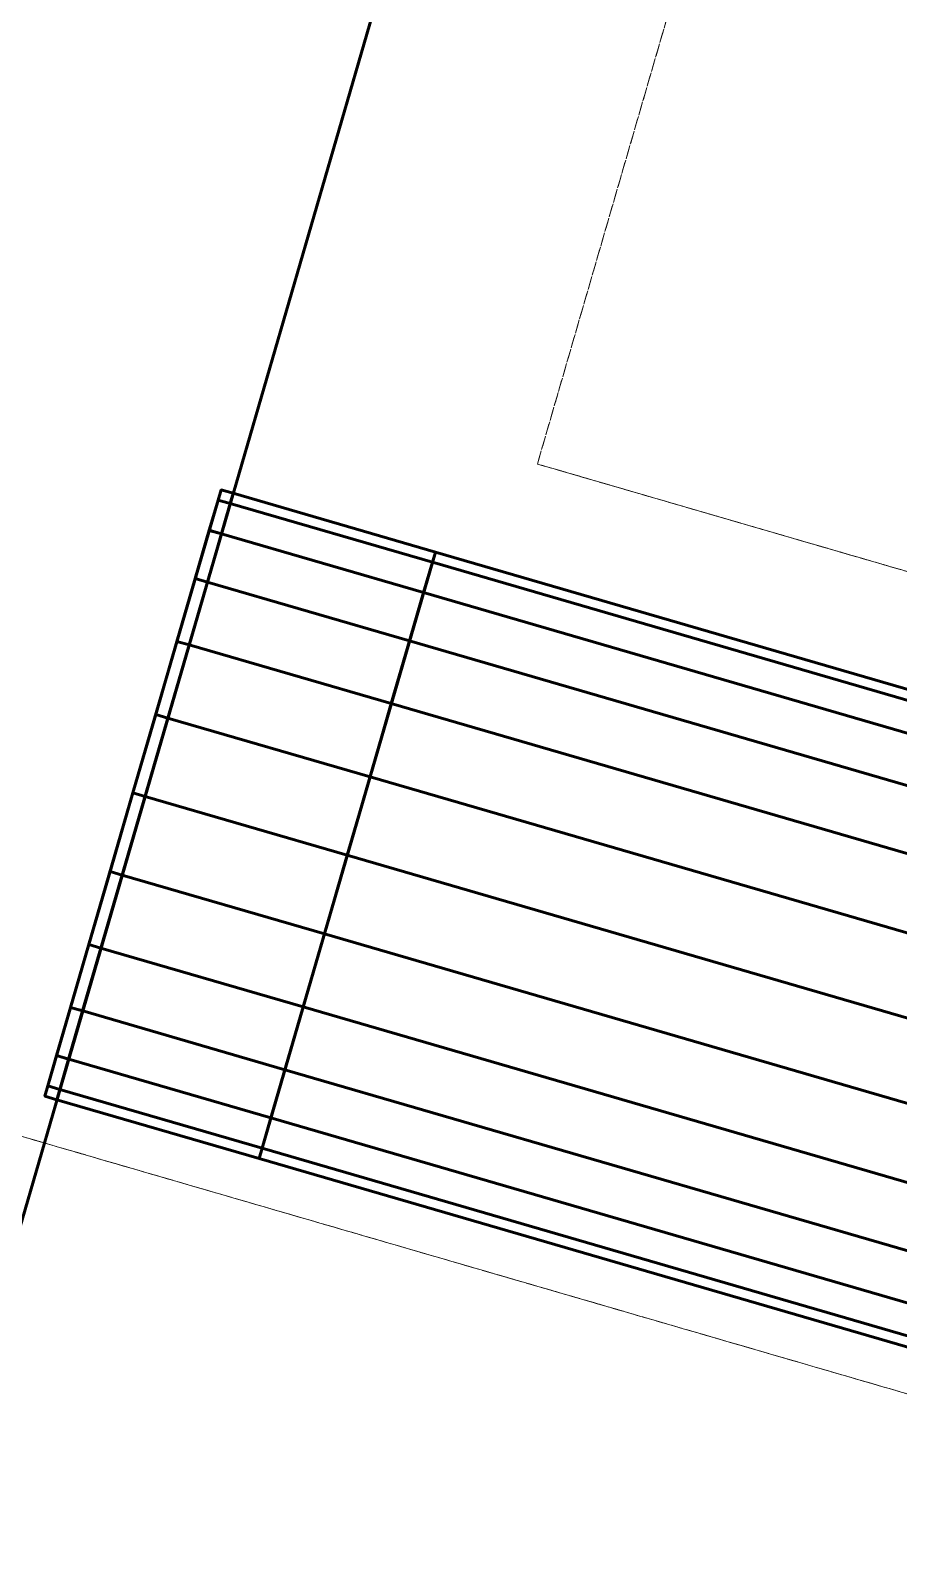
# Model space of a CAD drawing. Header units: inches. Extents: x -1654 to 1344, y -1538 to 36.
# Drawn here: x 284.48 to 300.98, y -529.38 to -500.7 of the extents above; entities that cross this region are included whole.
import ezdxf

# ---------------------------------------------------------------- set-up
doc = ezdxf.new("R2010")
doc.units = ezdxf.units.IN
doc.header["$MEASUREMENT"] = 0
doc.linetypes.add('Center', pattern=[1.25, 0.25, -0.1875, 0.625, -0.1875])
doc.linetypes.add('Hidden', pattern=[0.28125, 0.1875, -0.09375])
for name, color, linetype, lineweight in [('M-EQPT', 2, 'Continuous', 50), ('M-HVAC-DUCT', 1, 'Center', 30), ('M-HVAC-DUCT-SA', 1, 'Continuous', 50)]:
    doc.layers.add(name, color=color, linetype=linetype, lineweight=lineweight)

# ---------------------------------------------------------------- blocks, each defined once
blk = doc.blocks.new('Mechanical Equipment - Main AHU - Non-Hosted - Mechanical Equipment - Main AHU - Non-Hosted-843973-_3D_')
at = {"layer": 'M-EQPT', "lineweight": 9}
mesh = blk.add_polyface(dxfattribs=at)
corners = [(123.5, -34, 84), (123.5, 34, 84), (-123.5, 34, 84), (-123.5, -34, 84)]
mesh.append_faces([[corners[k] for k in face] for face in [(2, 3, 0, 1)]])
mesh = blk.add_polyface(dxfattribs=at)
corners = [(123.5, -34), (-123.5, -34), (-123.5, 34), (123.5, 34)]
mesh.append_faces([[corners[k] for k in face] for face in [(1, 2, 3, 0)]])
at = {"layer": 'M-EQPT', "linetype": 'Hidden', "lineweight": 9, "transparency": 33554496}
mesh = blk.add_polyface(dxfattribs=at)
corners = [(-54, -56.5, 62), (-30.5, -56.5, 62), (-30.5, -33, 62), (-54, -33, 62)]
mesh.append_faces([[corners[k] for k in face] for face in [(0, 1, 2, 3)]])
mesh = blk.add_polyface(dxfattribs=at)
corners = [(-30.5, -56.5, 2), (-54, -56.5, 2), (-54, -33, 2), (-30.5, -33, 2)]
mesh.append_faces([[corners[k] for k in face] for face in [(0, 1, 2, 3)]])
mesh = blk.add_polyface(dxfattribs=at)
corners = [(-30.5, -56.5, 62), (-30.5, -56.5, 2), (-30.5, -33, 2), (-30.5, -33, 62)]
mesh.append_faces([[corners[k] for k in face] for face in [(0, 1, 2, 3)]])
mesh = blk.add_polyface(dxfattribs=at)
corners = [(-15.5, -63, 62), (14.5, -63, 62), (14.5, -33, 62), (-15.5, -33, 62)]
mesh.append_faces([[corners[k] for k in face] for face in [(0, 1, 2, 3)]])
mesh = blk.add_polyface(dxfattribs=at)
corners = [(-15.5, -63, 2), (-15.5, -63, 62), (-15.5, -33, 62), (-15.5, -33, 2)]
mesh.append_faces([[corners[k] for k in face] for face in [(0, 1, 2, 3)]])
mesh = blk.add_polyface(dxfattribs=at)
corners = [(14.5, -63, 2), (-15.5, -63, 2), (-15.5, -33, 2), (14.5, -33, 2)]
mesh.append_faces([[corners[k] for k in face] for face in [(0, 1, 2, 3)]])
at = {"layer": 'M-EQPT', "lineweight": 9}
mesh = blk.add_polyface(dxfattribs=at)
corners = [(123.5, -34, 84), (-123.5, -34, 84), (-123.5, -34), (123.5, -34)]
mesh.append_faces([[corners[k] for k in face] for face in [(0, 1, 2, 3)]])
at = {"layer": 'M-EQPT', "linetype": 'Hidden', "lineweight": 9, "transparency": 33554496}
mesh = blk.add_polyface(dxfattribs=at)
corners = [(-30.5, -56.5, 2), (-30.5, -56.5, 62), (-54, -56.5, 62), (-54, -56.5, 2)]
mesh.append_faces([[corners[k] for k in face] for face in [(3, 0, 1, 2)]])
blk = doc.blocks.new('Round Takeoff - Standard-921524-_3D_')
at = {"layer": 'M-HVAC-DUCT', "color": 8, "linetype": 'Continuous', "lineweight": 50}
mesh = blk.add_polyface(dxfattribs=at)
corners = [(-0.24, 0, 6), (-0.24, 1.553, 5.796), (-0.24, 3, 5.196), (-0.24, 4.243, 4.243), (-0.24, 5.196, 3), (-0.24, 5.796, 1.553), (-0.24, 6), (-0.24, 5.796, -1.553), (-0.24, 5.196, -3), (-0.24, 4.243, -4.243), (-0.24, 3, -5.196), (-0.24, 1.553, -5.796), (-0.24, 0, -6), (-0.24, -1.553, -5.796), (-0.24, -3, -5.196), (-0.24, -4.243, -4.243), (-0.24, -5.196, -3), (-0.24, -5.796, -1.553), (-0.24, -6), (-0.24, -5.796, 1.553), (-0.24, -5.196, 3), (-0.24, -4.243, 4.243), (-0.24, -3, 5.196), (-0.24, -1.553, 5.796)]
mesh.append_faces([[corners[k] for k in face] for face in [(12, 17, 0, 1)]], dxfattribs={"vtx0": -1, "vtx1": -1, "vtx3": -1, "color": 8})
mesh.append_faces([[corners[k] for k in face] for face in [(17, 21, 22)]], dxfattribs={"vtx0": -1, "vtx2": -1, "color": 8})
mesh.append_faces([[corners[k] for k in face] for face in [(12, 7, 8, 9), (12, 1, 2, 3)]], dxfattribs={"vtx0": -1, "vtx3": -1, "color": 8})
mesh.append_faces([[corners[k] for k in face] for face in [(18, 19, 17)]], dxfattribs={"vtx1": -1, "color": 8})
mesh.append_faces([[corners[k] for k in face] for face in [(20, 21, 17, 19)]], dxfattribs={"vtx1": -1, "vtx2": -1, "color": 8})
mesh.append_faces([[corners[k] for k in face] for face in [(6, 7, 12, 3)]], dxfattribs={"vtx1": -1, "vtx2": -1, "vtx3": -1, "color": 8})
mesh.append_faces([[corners[k] for k in face] for face in [(10, 11, 12, 9), (4, 5, 6, 3)]], dxfattribs={"vtx2": -1, "color": 8})
mesh.append_faces([[corners[k] for k in face] for face in [(12, 13, 14, 17), (22, 23, 0, 17)]], dxfattribs={"vtx2": -1, "vtx3": -1, "color": 8})
mesh.append_faces([[corners[k] for k in face] for face in [(14, 15, 16, 17)]], dxfattribs={"vtx3": -1, "color": 8})
mesh = blk.add_polyface(dxfattribs=at)
corners = [(-0.24, 6), (-0.24, 5.796, 1.553), (-0.24, 5.196, 3), (-0.24, 4.243, 4.243), (-0.24, 3, 5.196), (-0.24, 1.553, 5.796), (-0.24, 0, 6), (0, 0, 6), (0, 1.553, 5.796), (0, 3, 5.196), (0, 4.243, 4.243), (0, 5.196, 3), (0, 5.796, 1.553), (0, 6)]
mesh.append_faces([[corners[k] for k in face] for face in [(1, 12, 13, 0)]], dxfattribs={"vtx0": -1, "color": 8})
mesh.append_faces([[corners[k] for k in face] for face in [(5, 8, 9, 4), (10, 3, 4, 9), (2, 11, 12, 1), (11, 2, 3, 10)]], dxfattribs={"vtx0": -1, "vtx2": -1, "color": 8})
mesh.append_faces([[corners[k] for k in face] for face in [(6, 7, 8, 5)]], dxfattribs={"vtx2": -1, "color": 8})
mesh = blk.add_polyface(dxfattribs=at)
corners = [(-0.24, 0, -6), (-0.24, 1.553, -5.796), (-0.24, 3, -5.196), (-0.24, 4.243, -4.243), (-0.24, 5.196, -3), (-0.24, 5.796, -1.553), (-0.24, 6), (0, 6), (0, 5.796, -1.553), (0, 5.196, -3), (0, 4.243, -4.243), (0, 3, -5.196), (0, 1.553, -5.796), (0, 0, -6)]
mesh.append_faces([[corners[k] for k in face] for face in [(5, 8, 9, 4), (10, 3, 4, 9), (2, 11, 12, 1), (11, 2, 3, 10)]], dxfattribs={"vtx0": -1, "vtx2": -1, "color": 8})
mesh.append_faces([[corners[k] for k in face] for face in [(6, 7, 8, 5)]], dxfattribs={"vtx2": -1, "color": 8})
mesh.append_faces([[corners[k] for k in face] for face in [(12, 13, 0, 1)]], dxfattribs={"vtx3": -1, "color": 8})
mesh = blk.add_polyface(dxfattribs=at)
corners = [(4, 0, 6), (4, 1.553, 5.796), (4, 3, 5.196), (4, 4.243, 4.243), (4, 5.196, 3), (4, 5.796, 1.553), (4, 6), (0, 6), (0, 5.796, 1.553), (0, 5.196, 3), (0, 4.243, 4.243), (0, 3, 5.196), (0, 1.553, 5.796), (0, 0, 6)]
mesh.append_faces([[corners[k] for k in face] for face in [(0, 1, 12, 13)]], dxfattribs={"vtx1": -1, "color": 8})
mesh.append_faces([[corners[k] for k in face] for face in [(1, 2, 11, 12), (10, 11, 2, 3), (4, 5, 8, 9), (9, 10, 3, 4)]], dxfattribs={"vtx1": -1, "vtx3": -1, "color": 8})
mesh.append_faces([[corners[k] for k in face] for face in [(5, 6, 7, 8)]], dxfattribs={"vtx3": -1, "color": 8})
mesh = blk.add_polyface(dxfattribs=at)
corners = [(4, 6), (4, 5.796, -1.553), (4, 5.196, -3), (4, 4.243, -4.243), (4, 3, -5.196), (4, 1.553, -5.796), (4, 0, -6), (0, 0, -6), (0, 1.553, -5.796), (0, 3, -5.196), (0, 4.243, -4.243), (0, 5.196, -3), (0, 5.796, -1.553), (0, 6)]
mesh.append_faces([[corners[k] for k in face] for face in [(12, 1, 2, 11), (3, 10, 11, 2)]], dxfattribs={"vtx0": -1, "vtx2": -1, "color": 8})
mesh.append_faces([[corners[k] for k in face] for face in [(4, 5, 8, 9), (9, 10, 3, 4)]], dxfattribs={"vtx1": -1, "vtx3": -1, "color": 8})
mesh.append_faces([[corners[k] for k in face] for face in [(13, 0, 1, 12)]], dxfattribs={"vtx2": -1, "color": 8})
mesh.append_faces([[corners[k] for k in face] for face in [(5, 6, 7, 8)]], dxfattribs={"vtx3": -1, "color": 8})
mesh = blk.add_polyface(dxfattribs=at)
corners = [(4, 0, 6), (4, -1.553, 5.796), (4, -3, 5.196), (4, -4.243, 4.243), (4, -5.196, 3), (4, -5.796, 1.553), (4, -6), (4, -5.796, -1.553), (4, -5.196, -3), (4, -4.243, -4.243), (4, -3, -5.196), (4, -1.553, -5.796), (4, 0, -6), (4, 1.553, -5.796), (4, 3, -5.196), (4, 4.243, -4.243), (4, 5.196, -3), (4, 5.796, -1.553), (4, 6), (4, 5.796, 1.553), (4, 5.196, 3), (4, 4.243, 4.243), (4, 3, 5.196), (4, 1.553, 5.796)]
mesh.append_faces([[corners[k] for k in face] for face in [(9, 7, 8), (6, 3, 4, 5)]], dxfattribs={"vtx0": -1, "color": 8})
mesh.append_faces([[corners[k] for k in face] for face in [(6, 23, 1, 2)]], dxfattribs={"vtx0": -1, "vtx1": -1, "vtx3": -1, "color": 8})
mesh.append_faces([[corners[k] for k in face] for face in [(17, 21, 22), (6, 2, 3)]], dxfattribs={"vtx0": -1, "vtx2": -1, "color": 8})
mesh.append_faces([[corners[k] for k in face] for face in [(11, 16, 17, 22)]], dxfattribs={"vtx0": -1, "vtx2": -1, "vtx3": -1, "color": 8})
mesh.append_faces([[corners[k] for k in face] for face in [(17, 19, 20, 21)]], dxfattribs={"vtx0": -1, "vtx3": -1, "color": 8})
mesh.append_faces([[corners[k] for k in face] for face in [(15, 16, 11, 14), (22, 23, 11)]], dxfattribs={"vtx1": -1, "vtx2": -1, "color": 8})
mesh.append_faces([[corners[k] for k in face] for face in [(6, 7, 11, 23)]], dxfattribs={"vtx1": -1, "vtx2": -1, "vtx3": -1, "color": 8})
mesh.append_faces([[corners[k] for k in face] for face in [(23, 0, 1), (17, 18, 19)]], dxfattribs={"vtx2": -1, "color": 8})
mesh.append_faces([[corners[k] for k in face] for face in [(9, 10, 11, 7)]], dxfattribs={"vtx2": -1, "vtx3": -1, "color": 8})
mesh.append_faces([[corners[k] for k in face] for face in [(11, 12, 13, 14)]], dxfattribs={"vtx3": -1, "color": 8})
mesh = blk.add_polyface(dxfattribs=at)
corners = [(-0.24, -6), (-0.24, -5.796, -1.553), (-0.24, -5.196, -3), (-0.24, -4.243, -4.243), (-0.24, -3, -5.196), (-0.24, -1.553, -5.796), (-0.24, 0, -6), (0, 0, -6), (0, -1.553, -5.796), (0, -3, -5.196), (0, -4.243, -4.243), (0, -5.196, -3), (0, -5.796, -1.553), (0, -6)]
mesh.append_faces([[corners[k] for k in face] for face in [(1, 12, 13, 0)]], dxfattribs={"vtx0": -1, "color": 8})
mesh.append_faces([[corners[k] for k in face] for face in [(5, 8, 9, 4), (10, 3, 4, 9), (2, 11, 12, 1), (11, 2, 3, 10)]], dxfattribs={"vtx0": -1, "vtx2": -1, "color": 8})
mesh.append_faces([[corners[k] for k in face] for face in [(6, 7, 8, 5)]], dxfattribs={"vtx2": -1, "color": 8})
mesh = blk.add_polyface(dxfattribs=at)
corners = [(-0.24, 0, 6), (-0.24, -1.553, 5.796), (-0.24, -3, 5.196), (-0.24, -4.243, 4.243), (-0.24, -5.196, 3), (-0.24, -5.796, 1.553), (-0.24, -6), (0, -6), (0, -5.796, 1.553), (0, -5.196, 3), (0, -4.243, 4.243), (0, -3, 5.196), (0, -1.553, 5.796), (0, 0, 6)]
mesh.append_faces([[corners[k] for k in face] for face in [(1, 12, 13, 0)]], dxfattribs={"vtx0": -1, "color": 8})
mesh.append_faces([[corners[k] for k in face] for face in [(5, 8, 9, 4), (10, 3, 4, 9), (2, 11, 12, 1), (11, 2, 3, 10)]], dxfattribs={"vtx0": -1, "vtx2": -1, "color": 8})
mesh.append_faces([[corners[k] for k in face] for face in [(6, 7, 8, 5)]], dxfattribs={"vtx2": -1, "color": 8})
mesh = blk.add_polyface(dxfattribs=at)
corners = [(4, 0, -6), (4, -1.553, -5.796), (4, -3, -5.196), (4, -4.243, -4.243), (4, -5.196, -3), (4, -5.796, -1.553), (4, -6), (0, -6), (0, -5.796, -1.553), (0, -5.196, -3), (0, -4.243, -4.243), (0, -3, -5.196), (0, -1.553, -5.796), (0, 0, -6)]
mesh.append_faces([[corners[k] for k in face] for face in [(0, 1, 12, 13)]], dxfattribs={"vtx1": -1, "color": 8})
mesh.append_faces([[corners[k] for k in face] for face in [(1, 2, 11, 12), (10, 11, 2, 3), (4, 5, 8, 9), (9, 10, 3, 4)]], dxfattribs={"vtx1": -1, "vtx3": -1, "color": 8})
mesh.append_faces([[corners[k] for k in face] for face in [(5, 6, 7, 8)]], dxfattribs={"vtx3": -1, "color": 8})
mesh = blk.add_polyface(dxfattribs=at)
corners = [(4, -6), (4, -5.796, 1.553), (4, -5.196, 3), (4, -4.243, 4.243), (4, -3, 5.196), (4, -1.553, 5.796), (4, 0, 6), (0, 0, 6), (0, -1.553, 5.796), (0, -3, 5.196), (0, -4.243, 4.243), (0, -5.196, 3), (0, -5.796, 1.553), (0, -6)]
mesh.append_faces([[corners[k] for k in face] for face in [(0, 1, 12, 13)]], dxfattribs={"vtx1": -1, "color": 8})
mesh.append_faces([[corners[k] for k in face] for face in [(1, 2, 11, 12), (10, 11, 2, 3), (4, 5, 8, 9), (9, 10, 3, 4)]], dxfattribs={"vtx1": -1, "vtx3": -1, "color": 8})
mesh.append_faces([[corners[k] for k in face] for face in [(5, 6, 7, 8)]], dxfattribs={"vtx3": -1, "color": 8})

msp = doc.modelspace()

# ---------------------------------------------------------------- linework, layer by layer
at = {"layer": 'M-HVAC-DUCT', "color": 5}
for p, q in [((286.661, -515.262, 1314), (286.43, -515.195, 1314)), ((286.661, -515.262, 1314), (290.502, -516.378, 1314)), ((290.502, -516.378, 1314), (314.564, -523.374, 1314)), ((290.502, -516.378, 1314), (314.564, -523.374, 1314))]:
    msp.add_line(p, q, dxfattribs=at)

# ---------------------------------------------------------------- block references
at = {"layer": 'M-EQPT', "rotation": 253.7901312840833}
msp.add_blockref('Mechanical Equipment - Main AHU - Non-Hosted - Mechanical Equipment - Main AHU - Non-Hosted-843973-_3D_', (339.854, -554.005, 1200), dxfattribs=at)
at = {"layer": 'M-HVAC-DUCT-SA', "color": 8, "extrusion": (0, 0, -1), "rotation": 196.2098687159166}
msp.add_blockref('Round Takeoff - Standard-921524-_3D_', (-286.661, -515.262, -1314), dxfattribs=at)

# ---------------------------------------------------------------- meshes
at = {"layer": 'M-HVAC-DUCT-SA', "color": 8}
mesh = msp.add_polyface(dxfattribs=at)
corners = [(276.939, -548.703, 1305), (253.893, -542.003, 1305), (275.109, -469.025, 1305), (298.155, -475.724, 1305)]
mesh.append_faces([[corners[k] for k in face] for face in [(3, 0, 1, 2)]], dxfattribs={"color": 8})
mesh = msp.add_polyface(dxfattribs=at)
corners = [(253.893, -542.003, 1323), (276.939, -548.703, 1323), (298.155, -475.724, 1323), (275.109, -469.025, 1323)]
mesh.append_faces([[corners[k] for k in face] for face in [(0, 1, 2, 3)]], dxfattribs={"color": 8})
mesh = msp.add_polyface(dxfattribs=at)
corners = [(276.939, -548.703, 1323), (276.939, -548.703, 1305), (298.155, -475.724, 1305), (298.155, -475.724, 1323)]
mesh.append_faces([[corners[k] for k in face] for face in [(0, 1, 2, 3)]], dxfattribs={"color": 8})
mesh = msp.add_polyface(dxfattribs=at)
corners = [(286.43, -515.195, 1308), (285.997, -516.686, 1308.204), (285.593, -518.075, 1308.804), (285.246, -519.269, 1309.757), (284.98, -520.184, 1311), (284.812, -520.76, 1312.447), (284.755, -520.956, 1314), (284.812, -520.76, 1315.553), (284.98, -520.184, 1317), (285.246, -519.269, 1318.243), (285.593, -518.075, 1319.196), (285.997, -516.686, 1319.796), (286.43, -515.195, 1320), (286.864, -513.704, 1319.796), (287.268, -512.314, 1319.196), (287.615, -511.121, 1318.243), (287.881, -510.205, 1317), (288.048, -509.63, 1315.553), (288.105, -509.433, 1314), (288.048, -509.63, 1312.447), (287.881, -510.205, 1311), (287.615, -511.121, 1309.757), (287.268, -512.314, 1308.804), (286.864, -513.704, 1308.204)]
mesh.append_faces([[corners[k] for k in face] for face in [(12, 17, 0, 1)]], dxfattribs={"vtx0": -1, "vtx1": -1, "vtx3": -1, "color": 8})
mesh.append_faces([[corners[k] for k in face] for face in [(17, 21, 22)]], dxfattribs={"vtx0": -1, "vtx2": -1, "color": 8})
mesh.append_faces([[corners[k] for k in face] for face in [(12, 7, 8, 9), (12, 1, 2, 3)]], dxfattribs={"vtx0": -1, "vtx3": -1, "color": 8})
mesh.append_faces([[corners[k] for k in face] for face in [(18, 19, 17)]], dxfattribs={"vtx1": -1, "color": 8})
mesh.append_faces([[corners[k] for k in face] for face in [(20, 21, 17, 19)]], dxfattribs={"vtx1": -1, "vtx2": -1, "color": 8})
mesh.append_faces([[corners[k] for k in face] for face in [(6, 7, 12, 3)]], dxfattribs={"vtx1": -1, "vtx2": -1, "vtx3": -1, "color": 8})
mesh.append_faces([[corners[k] for k in face] for face in [(10, 11, 12, 9), (4, 5, 6, 3)]], dxfattribs={"vtx2": -1, "color": 8})
mesh.append_faces([[corners[k] for k in face] for face in [(12, 13, 14, 17), (22, 23, 0, 17)]], dxfattribs={"vtx2": -1, "vtx3": -1, "color": 8})
mesh.append_faces([[corners[k] for k in face] for face in [(14, 15, 16, 17)]], dxfattribs={"vtx3": -1, "color": 8})
mesh = msp.add_polyface(dxfattribs=at)
corners = [(284.986, -521.023, 1314), (285.043, -520.827, 1312.447), (285.21, -520.251, 1311), (285.476, -519.336, 1309.757), (285.823, -518.142, 1308.804), (286.227, -516.753, 1308.204), (286.661, -515.262, 1308), (287.094, -513.771, 1308.204), (287.498, -512.381, 1308.804), (287.845, -511.188, 1309.757), (288.111, -510.272, 1311), (288.279, -509.697, 1312.447), (288.336, -509.5, 1314), (288.279, -509.697, 1315.553), (288.111, -510.272, 1317), (287.845, -511.188, 1318.243), (287.498, -512.381, 1319.196), (287.094, -513.771, 1319.796), (286.661, -515.262, 1320), (286.227, -516.753, 1319.796), (285.823, -518.142, 1319.196), (285.476, -519.336, 1318.243), (285.21, -520.251, 1317), (285.043, -520.827, 1315.553)]
mesh.append_faces([[corners[k] for k in face] for face in [(21, 19, 20), (19, 17, 18)]], dxfattribs={"vtx0": -1, "color": 8})
mesh.append_faces([[corners[k] for k in face] for face in [(4, 17, 19, 23)]], dxfattribs={"vtx0": -1, "vtx1": -1, "vtx2": -1, "vtx3": -1, "color": 8})
mesh.append_faces([[corners[k] for k in face] for face in [(13, 9, 10)]], dxfattribs={"vtx0": -1, "vtx2": -1, "color": 8})
mesh.append_faces([[corners[k] for k in face] for face in [(4, 8, 9, 17)]], dxfattribs={"vtx0": -1, "vtx2": -1, "vtx3": -1, "color": 8})
mesh.append_faces([[corners[k] for k in face] for face in [(19, 21, 22, 23)]], dxfattribs={"vtx0": -1, "vtx3": -1, "color": 8})
mesh.append_faces([[corners[k] for k in face] for face in [(3, 4, 23, 2)]], dxfattribs={"vtx1": -1, "vtx2": -1, "color": 8})
mesh.append_faces([[corners[k] for k in face] for face in [(13, 14, 17, 9)]], dxfattribs={"vtx1": -1, "vtx2": -1, "vtx3": -1, "color": 8})
mesh.append_faces([[corners[k] for k in face] for face in [(0, 1, 2, 23), (4, 5, 6), (15, 16, 17, 14)]], dxfattribs={"vtx2": -1, "color": 8})
mesh.append_faces([[corners[k] for k in face] for face in [(6, 7, 8, 4)]], dxfattribs={"vtx2": -1, "vtx3": -1, "color": 8})
mesh.append_faces([[corners[k] for k in face] for face in [(10, 11, 12, 13)]], dxfattribs={"vtx3": -1, "color": 8})
mesh = msp.add_polyface(dxfattribs=at)
corners = [(288.105, -509.433, 1314), (288.048, -509.63, 1315.553), (287.881, -510.205, 1317), (287.615, -511.121, 1318.243), (287.268, -512.314, 1319.196), (286.864, -513.704, 1319.796), (286.43, -515.195, 1320), (286.661, -515.262, 1320), (287.094, -513.771, 1319.796), (287.498, -512.381, 1319.196), (287.845, -511.188, 1318.243), (288.111, -510.272, 1317), (288.279, -509.697, 1315.553), (288.336, -509.5, 1314)]
mesh.append_faces([[corners[k] for k in face] for face in [(1, 12, 13, 0)]], dxfattribs={"vtx0": -1, "color": 8})
mesh.append_faces([[corners[k] for k in face] for face in [(5, 8, 9, 4), (10, 3, 4, 9), (2, 11, 12, 1), (11, 2, 3, 10)]], dxfattribs={"vtx0": -1, "vtx2": -1, "color": 8})
mesh.append_faces([[corners[k] for k in face] for face in [(6, 7, 8, 5)]], dxfattribs={"vtx2": -1, "color": 8})
mesh = msp.add_polyface(dxfattribs=at)
corners = [(286.43, -515.195, 1308), (286.864, -513.704, 1308.204), (287.268, -512.314, 1308.804), (287.615, -511.121, 1309.757), (287.881, -510.205, 1311), (288.048, -509.63, 1312.447), (288.105, -509.433, 1314), (288.336, -509.5, 1314), (288.279, -509.697, 1312.447), (288.111, -510.272, 1311), (287.845, -511.188, 1309.757), (287.498, -512.381, 1308.804), (287.094, -513.771, 1308.204), (286.661, -515.262, 1308)]
mesh.append_faces([[corners[k] for k in face] for face in [(1, 12, 13, 0)]], dxfattribs={"vtx0": -1, "color": 8})
mesh.append_faces([[corners[k] for k in face] for face in [(5, 8, 9, 4), (10, 3, 4, 9), (2, 11, 12, 1), (11, 2, 3, 10)]], dxfattribs={"vtx0": -1, "vtx2": -1, "color": 8})
mesh.append_faces([[corners[k] for k in face] for face in [(6, 7, 8, 5)]], dxfattribs={"vtx2": -1, "color": 8})
mesh = msp.add_polyface(dxfattribs=at)
corners = [(288.827, -522.14, 1314), (288.884, -521.944, 1315.553), (289.051, -521.368, 1317), (289.317, -520.452, 1318.243), (289.664, -519.259, 1319.196), (290.068, -517.87, 1319.796), (290.502, -516.378, 1320), (290.935, -514.887, 1319.796), (291.339, -513.498, 1319.196), (291.686, -512.304, 1318.243), (291.952, -511.389, 1317), (292.12, -510.813, 1315.553), (292.177, -510.617, 1314), (292.12, -510.813, 1312.447), (291.952, -511.389, 1311), (291.686, -512.304, 1309.757), (291.339, -513.498, 1308.804), (290.935, -514.887, 1308.204), (290.502, -516.378, 1308), (290.068, -517.87, 1308.204), (289.664, -519.259, 1308.804), (289.317, -520.452, 1309.757), (289.051, -521.368, 1311), (288.884, -521.944, 1312.447)]
mesh.append_faces([[corners[k] for k in face] for face in [(1, 11, 23, 0)]], dxfattribs={"vtx0": -1, "vtx1": -1, "color": 8})
mesh.append_faces([[corners[k] for k in face] for face in [(13, 19, 23, 11)]], dxfattribs={"vtx0": -1, "vtx1": -1, "vtx2": -1, "vtx3": -1, "color": 8})
mesh.append_faces([[corners[k] for k in face] for face in [(1, 5, 10, 11)]], dxfattribs={"vtx0": -1, "vtx1": -1, "vtx3": -1, "color": 8})
mesh.append_faces([[corners[k] for k in face] for face in [(20, 21, 19), (4, 5, 3), (12, 13, 11)]], dxfattribs={"vtx1": -1, "color": 8})
mesh.append_faces([[corners[k] for k in face] for face in [(13, 14, 17, 19)]], dxfattribs={"vtx1": -1, "vtx2": -1, "vtx3": -1, "color": 8})
mesh.append_faces([[corners[k] for k in face] for face in [(17, 18, 19), (15, 16, 17, 14)]], dxfattribs={"vtx2": -1, "color": 8})
mesh.append_faces([[corners[k] for k in face] for face in [(21, 22, 23, 19), (1, 2, 3, 5), (5, 6, 7, 10)]], dxfattribs={"vtx2": -1, "vtx3": -1, "color": 8})
mesh.append_faces([[corners[k] for k in face] for face in [(7, 8, 9, 10)]], dxfattribs={"vtx3": -1, "color": 8})
mesh = msp.add_polyface(dxfattribs=at)
corners = [(292.177, -510.617, 1314), (292.12, -510.813, 1315.553), (291.952, -511.389, 1317), (291.686, -512.304, 1318.243), (291.339, -513.498, 1319.196), (290.935, -514.887, 1319.796), (290.502, -516.378, 1320), (314.564, -523.374, 1320), (314.997, -521.882, 1319.796), (315.401, -520.493, 1319.196), (315.748, -519.3, 1318.243), (316.014, -518.384, 1317), (316.182, -517.808, 1315.553), (316.239, -517.612, 1314)]
mesh.append_faces([[corners[k] for k in face] for face in [(7, 8, 5, 6)]], dxfattribs={"vtx1": -1, "color": 8})
mesh.append_faces([[corners[k] for k in face] for face in [(8, 9, 4, 5), (3, 4, 9, 10), (11, 12, 1, 2), (2, 3, 10, 11)]], dxfattribs={"vtx1": -1, "vtx3": -1, "color": 8})
mesh.append_faces([[corners[k] for k in face] for face in [(12, 13, 0, 1)]], dxfattribs={"vtx3": -1, "color": 8})
mesh = msp.add_polyface(dxfattribs=at)
corners = [(290.502, -516.378, 1308), (290.935, -514.887, 1308.204), (291.339, -513.498, 1308.804), (291.686, -512.304, 1309.757), (291.952, -511.389, 1311), (292.12, -510.813, 1312.447), (292.177, -510.617, 1314), (316.239, -517.612, 1314), (316.182, -517.808, 1312.447), (316.014, -518.384, 1311), (315.748, -519.3, 1309.757), (315.401, -520.493, 1308.804), (314.997, -521.882, 1308.204), (314.564, -523.374, 1308)]
mesh.append_faces([[corners[k] for k in face] for face in [(7, 8, 5, 6)]], dxfattribs={"vtx1": -1, "color": 8})
mesh.append_faces([[corners[k] for k in face] for face in [(8, 9, 4, 5), (3, 4, 9, 10), (11, 12, 1, 2), (2, 3, 10, 11)]], dxfattribs={"vtx1": -1, "vtx3": -1, "color": 8})
mesh.append_faces([[corners[k] for k in face] for face in [(12, 13, 0, 1)]], dxfattribs={"vtx3": -1, "color": 8})
mesh = msp.add_polyface(dxfattribs=at)
corners = [(284.755, -520.956, 1314), (284.812, -520.76, 1312.447), (284.98, -520.184, 1311), (285.246, -519.269, 1309.757), (285.593, -518.075, 1308.804), (285.997, -516.686, 1308.204), (286.43, -515.195, 1308), (286.661, -515.262, 1308), (286.227, -516.753, 1308.204), (285.823, -518.142, 1308.804), (285.476, -519.336, 1309.757), (285.21, -520.251, 1311), (285.043, -520.827, 1312.447), (284.986, -521.023, 1314)]
mesh.append_faces([[corners[k] for k in face] for face in [(1, 12, 13, 0)]], dxfattribs={"vtx0": -1, "color": 8})
mesh.append_faces([[corners[k] for k in face] for face in [(5, 8, 9, 4), (10, 3, 4, 9), (2, 11, 12, 1), (11, 2, 3, 10)]], dxfattribs={"vtx0": -1, "vtx2": -1, "color": 8})
mesh.append_faces([[corners[k] for k in face] for face in [(6, 7, 8, 5)]], dxfattribs={"vtx2": -1, "color": 8})
mesh = msp.add_polyface(dxfattribs=at)
corners = [(286.43, -515.195, 1320), (285.997, -516.686, 1319.796), (285.593, -518.075, 1319.196), (285.246, -519.269, 1318.243), (284.98, -520.184, 1317), (284.812, -520.76, 1315.553), (284.755, -520.956, 1314), (284.986, -521.023, 1314), (285.043, -520.827, 1315.553), (285.21, -520.251, 1317), (285.476, -519.336, 1318.243), (285.823, -518.142, 1319.196), (286.227, -516.753, 1319.796), (286.661, -515.262, 1320)]
mesh.append_faces([[corners[k] for k in face] for face in [(5, 8, 9, 4), (10, 3, 4, 9), (2, 11, 12, 1), (11, 2, 3, 10)]], dxfattribs={"vtx0": -1, "vtx2": -1, "color": 8})
mesh.append_faces([[corners[k] for k in face] for face in [(6, 7, 8, 5)]], dxfattribs={"vtx2": -1, "color": 8})
mesh.append_faces([[corners[k] for k in face] for face in [(12, 13, 0, 1)]], dxfattribs={"vtx3": -1, "color": 8})
mesh = msp.add_polyface(dxfattribs=at)
corners = [(290.502, -516.378, 1320), (290.068, -517.87, 1319.796), (289.664, -519.259, 1319.196), (289.317, -520.452, 1318.243), (289.051, -521.368, 1317), (288.884, -521.944, 1315.553), (288.827, -522.14, 1314), (312.889, -529.135, 1314), (312.946, -528.939, 1315.553), (313.113, -528.363, 1317), (313.38, -527.448, 1318.243), (313.726, -526.254, 1319.196), (314.13, -524.865, 1319.796), (314.564, -523.374, 1320)]
mesh.append_faces([[corners[k] for k in face] for face in [(8, 9, 4, 5), (3, 4, 9, 10), (11, 12, 1, 2), (2, 3, 10, 11)]], dxfattribs={"vtx1": -1, "vtx3": -1, "color": 8})
mesh.append_faces([[corners[k] for k in face] for face in [(6, 7, 8, 5)]], dxfattribs={"vtx2": -1, "color": 8})
mesh.append_faces([[corners[k] for k in face] for face in [(12, 13, 0, 1)]], dxfattribs={"vtx3": -1, "color": 8})
mesh = msp.add_polyface(dxfattribs=at)
corners = [(288.827, -522.14, 1314), (288.884, -521.944, 1312.447), (289.051, -521.368, 1311), (289.317, -520.452, 1309.757), (289.664, -519.259, 1308.804), (290.068, -517.87, 1308.204), (290.502, -516.378, 1308), (314.564, -523.374, 1308), (314.13, -524.865, 1308.204), (313.726, -526.254, 1308.804), (313.38, -527.448, 1309.757), (313.113, -528.363, 1311), (312.946, -528.939, 1312.447), (312.889, -529.135, 1314)]
mesh.append_faces([[corners[k] for k in face] for face in [(7, 8, 5, 6)]], dxfattribs={"vtx1": -1, "color": 8})
mesh.append_faces([[corners[k] for k in face] for face in [(8, 9, 4, 5), (3, 4, 9, 10), (11, 12, 1, 2), (2, 3, 10, 11)]], dxfattribs={"vtx1": -1, "vtx3": -1, "color": 8})
mesh.append_faces([[corners[k] for k in face] for face in [(12, 13, 0, 1)]], dxfattribs={"vtx3": -1, "color": 8})

doc.saveas('drawing.dxf')
